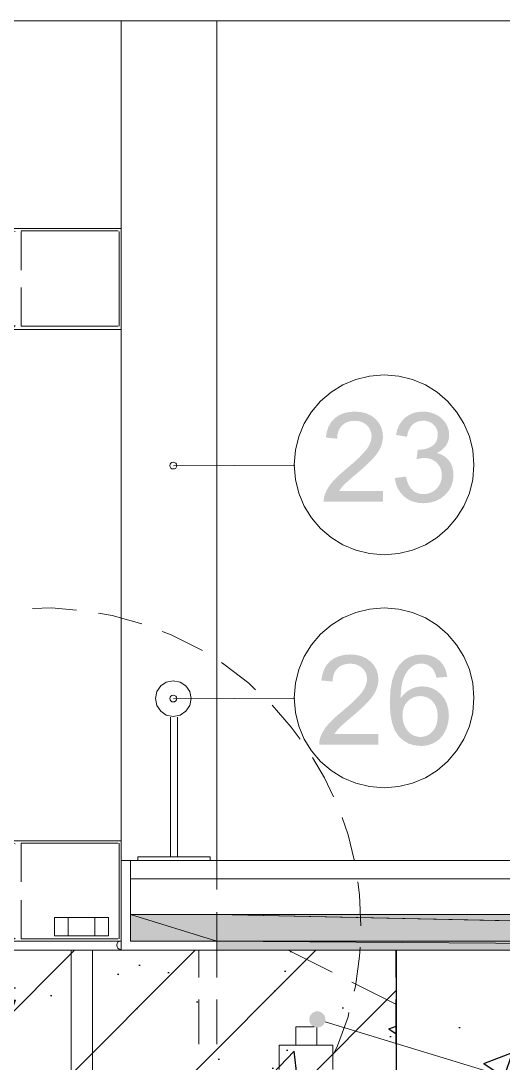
# Model space of a CAD drawing. Header units: millimetres. Extents: x 0 to 5940, y 0 to 8400.
# Drawn here: x 4804 to 5074, y 5580 to 6161 of the extents above; entities that cross this region are included whole.
import ezdxf

# ---------------------------------------------------------------- set-up
doc = ezdxf.new("R2010")
doc.units = ezdxf.units.MM
doc.header["$LTSCALE"] = 20
for name, color, linetype in [('1-CORTE-LINEAS', 7, 'Continuous'), ('1-CORTE-RAYADOS', 8, 'Continuous'), ('1-CORTE-RELLENOS', 9, 'Continuous')]:
    doc.layers.add(name, color=color, linetype=linetype)

msp = doc.modelspace()

# ---------------------------------------------------------------- hatches: boundary and pattern name
at = {"layer": '1-CORTE-RAYADOS'}
h = msp.add_hatch(dxfattribs=at)
h.set_pattern_fill('ANSI31', scale=15)
h.paths.add_polyline_path([(4613, 5565), (5014, 5565), (5014, 5642.5), (4613, 5642.5)])
h.paths.add_polyline_path([(4974.39, 5603.12), (4974.15, 5602.29), (4973.73, 5601.53), (4973.16, 5600.84), (4972.46, 5600.26), (4971.7, 5599.85), (4970.87, 5599.6), (4969.98, 5599.52), (4969.08, 5599.6), (4968.25, 5599.85), (4967.49, 5600.26), (4966.79, 5600.84), (4966.22, 5601.53), (4965.8, 5602.29), (4965.56, 5603.12), (4965.48, 5604.02), (4965.56, 5604.92), (4965.8, 5605.75), (4966.22, 5606.51), (4966.79, 5607.2), (4967.49, 5607.78), (4968.25, 5608.19), (4969.08, 5608.44), (4969.98, 5608.52), (4970.87, 5608.44), (4971.7, 5608.19), (4972.46, 5607.78), (4973.16, 5607.2), (4973.73, 5606.51), (4974.15, 5605.75), (4974.39, 5604.92), (4974.48, 5604.02)])
h = msp.add_hatch(dxfattribs=at)
h.set_pattern_fill('AR-CONC', scale=0.6)
h.paths.add_polyline_path([(4613, 5565), (5014, 5565), (5014, 5642.5), (4613, 5642.5)])
h.paths.add_polyline_path([(4974.39, 5603.12), (4974.15, 5602.29), (4973.73, 5601.53), (4973.16, 5600.84), (4972.46, 5600.26), (4971.7, 5599.85), (4970.87, 5599.6), (4969.98, 5599.52), (4969.08, 5599.6), (4968.25, 5599.85), (4967.49, 5600.26), (4966.79, 5600.84), (4966.22, 5601.53), (4965.8, 5602.29), (4965.56, 5603.12), (4965.48, 5604.02), (4965.56, 5604.92), (4965.8, 5605.75), (4966.22, 5606.51), (4966.79, 5607.2), (4967.49, 5607.78), (4968.25, 5608.19), (4969.08, 5608.44), (4969.98, 5608.52), (4970.87, 5608.44), (4971.7, 5608.19), (4972.46, 5607.78), (4973.16, 5607.2), (4973.73, 5606.51), (4974.15, 5605.75), (4974.39, 5604.92), (4974.48, 5604.02)])
h = msp.add_hatch(dxfattribs=at)
h.set_pattern_fill('AR-CONC', scale=0.9)
h.paths.add_polyline_path([(5014, 5642.5), (5613, 5642.5), (5613, 5565), (5014, 5565)])
at = {"layer": '1-CORTE-RELLENOS'}
h = msp.add_hatch(color=7, dxfattribs=at)
h.dxf.hatch_style = 1
h.paths.add_polyline_path([(5006.64, 5898.74), (5006.64, 5892.84), (4973.57, 5892.84), (4973.59, 5893.93), (4973.72, 5895), (4973.95, 5896.05), (4974.29, 5897.09), (4975.01, 5898.78), (4975.92, 5900.46), (4977.02, 5902.11), (4978.31, 5903.75), (4979.87, 5905.44), (4981.73, 5907.27), (4983.89, 5909.22), (4986.36, 5911.31), (4990.1, 5914.49), (4993.19, 5917.31), (4995.62, 5919.78), (4997.38, 5921.89), (4998.64, 5923.82), (4999.53, 5925.69), (5000.07, 5927.51), (5000.25, 5929.28), (5000.09, 5931.04), (4999.59, 5932.66), (4998.76, 5934.13), (4997.61, 5935.45), (4996.2, 5936.53), (4994.61, 5937.31), (4992.81, 5937.77), (4990.83, 5937.93), (4988.72, 5937.76), (4986.84, 5937.27), (4985.17, 5936.44), (4983.71, 5935.28), (4982.56, 5933.83), (4981.73, 5932.13), (4981.23, 5930.16), (4981.07, 5927.95), (4974.73, 5928.56), (4975.28, 5931.87), (4976.28, 5934.77), (4977.73, 5937.25), (4979.64, 5939.31), (4981.94, 5940.95), (4984.59, 5942.12), (4987.61, 5942.82), (4990.99, 5943.06), (4994.38, 5942.8), (4997.41, 5942.05), (5000.06, 5940.79), (5002.35, 5939.03), (5004.2, 5936.93), (5005.53, 5934.58), (5006.32, 5931.99), (5006.59, 5929.17), (5006.51, 5927.65), (5006.27, 5926.16), (5005.87, 5924.68), (5005.32, 5923.21), (5004.61, 5921.76), (5003.69, 5920.26), (5002.57, 5918.72), (5001.24, 5917.15), (4999.6, 5915.4), (4997.48, 5913.34), (4994.89, 5910.99), (4991.82, 5908.33), (4989.28, 5906.2), (4987.25, 5904.44), (4985.72, 5903.06), (4984.71, 5902.05), (4983.96, 5901.22), (4983.28, 5900.39), (4982.67, 5899.57), (4982.12, 5898.74)])
h = msp.add_hatch(color=7, dxfattribs=at)
h.dxf.hatch_style = 1
h.paths.add_polyline_path([(5013.24, 5906.01), (5019.42, 5906.84), (5020.03, 5904.43), (5020.83, 5902.38), (5021.82, 5900.68), (5023, 5899.35), (5024.33, 5898.33), (5025.81, 5897.61), (5027.42, 5897.17), (5029.17, 5897.03), (5031.26, 5897.22), (5033.18, 5897.77), (5034.93, 5898.7), (5036.5, 5900.01), (5037.81, 5901.6), (5038.74, 5903.38), (5039.29, 5905.32), (5039.48, 5907.45), (5039.31, 5909.47), (5038.79, 5911.31), (5037.93, 5912.97), (5036.72, 5914.45), (5035.25, 5915.65), (5033.58, 5916.51), (5031.72, 5917.03), (5029.67, 5917.2), (5028.76, 5917.16), (5027.74, 5917.02), (5026.61, 5916.8), (5025.37, 5916.49), (5026.03, 5921.89), (5026.32, 5921.86), (5026.58, 5921.85), (5026.81, 5921.84), (5027.02, 5921.83), (5028.93, 5921.96), (5030.74, 5922.34), (5032.46, 5922.98), (5034.08, 5923.87), (5035.45, 5925.03), (5036.44, 5926.46), (5037.02, 5928.17), (5037.22, 5930.16), (5037.08, 5931.79), (5036.64, 5933.27), (5035.92, 5934.6), (5034.91, 5935.78), (5033.69, 5936.74), (5032.31, 5937.43), (5030.77, 5937.85), (5029.06, 5937.99), (5027.34, 5937.84), (5025.76, 5937.42), (5024.34, 5936.71), (5023.05, 5935.73), (5021.97, 5934.45), (5021.11, 5932.91), (5020.46, 5931.09), (5020.02, 5929), (5013.85, 5930.1), (5014.6, 5933.01), (5015.71, 5935.57), (5017.17, 5937.78), (5018.98, 5939.64), (5021.1, 5941.13), (5023.46, 5942.2), (5026.06, 5942.84), (5028.9, 5943.06), (5030.89, 5942.95), (5032.81, 5942.61), (5034.64, 5942.06), (5036.39, 5941.29), (5038.03, 5940.33), (5039.45, 5939.2), (5040.67, 5937.93), (5041.69, 5936.5), (5042.5, 5934.95), (5043.09, 5933.37), (5043.44, 5931.73), (5043.56, 5930.05), (5043.45, 5928.46), (5043.12, 5926.94), (5042.57, 5925.51), (5041.8, 5924.15), (5040.81, 5922.89), (5039.63, 5921.76), (5038.25, 5920.77), (5036.67, 5919.91), (5038.75, 5919.27), (5040.58, 5918.35), (5042.16, 5917.14), (5043.5, 5915.66), (5044.59, 5913.96), (5045.36, 5912.05), (5045.83, 5909.93), (5045.98, 5907.61), (5045.69, 5904.45), (5044.79, 5901.54), (5043.29, 5898.89), (5041.19, 5896.48), (5038.65, 5894.5), (5035.79, 5893.09), (5032.62, 5892.24), (5029.12, 5891.96), (5025.97, 5892.2), (5023.1, 5892.93), (5020.51, 5894.16), (5018.2, 5895.87), (5016.26, 5897.97), (5014.78, 5900.36), (5013.78, 5903.04)])
h = msp.add_hatch(color=7, dxfattribs=at)
h.dxf.hatch_style = 1
h.paths.add_polyline_path([(5004.1, 5763.27), (5004.1, 5757.37), (4971.03, 5757.37), (4971.05, 5758.46), (4971.18, 5759.53), (4971.41, 5760.59), (4971.75, 5761.62), (4972.47, 5763.31), (4973.38, 5764.99), (4974.48, 5766.65), (4975.77, 5768.29), (4977.33, 5769.98), (4979.19, 5771.8), (4981.35, 5773.76), (4983.82, 5775.84), (4987.56, 5779.02), (4990.65, 5781.85), (4993.08, 5784.31), (4994.84, 5786.42), (4996.1, 5788.35), (4996.99, 5790.23), (4997.53, 5792.05), (4997.71, 5793.81), (4997.55, 5795.58), (4997.05, 5797.2), (4996.22, 5798.67), (4995.07, 5799.98), (4993.67, 5801.07), (4992.07, 5801.84), (4990.28, 5802.31), (4988.29, 5802.46), (4986.18, 5802.3), (4984.3, 5801.8), (4982.63, 5800.98), (4981.17, 5799.82), (4980.02, 5798.37), (4979.19, 5796.66), (4978.69, 5794.7), (4978.53, 5792.49), (4972.19, 5793.09), (4972.74, 5796.41), (4973.74, 5799.3), (4975.19, 5801.78), (4977.1, 5803.84), (4979.4, 5805.48), (4982.06, 5806.65), (4985.07, 5807.36), (4988.45, 5807.59), (4991.84, 5807.34), (4994.87, 5806.58), (4997.52, 5805.32), (4999.81, 5803.57), (5001.66, 5801.46), (5002.99, 5799.11), (5003.78, 5796.53), (5004.05, 5793.7), (5003.97, 5792.19), (5003.73, 5790.69), (5003.33, 5789.21), (5002.78, 5787.75), (5002.07, 5786.29), (5001.15, 5784.79), (5000.03, 5783.26), (4998.7, 5781.68), (4997.06, 5779.93), (4994.94, 5777.88), (4992.35, 5775.52), (4989.28, 5772.86), (4986.74, 5770.73), (4984.71, 5768.98), (4983.19, 5767.59), (4982.17, 5766.58), (4981.42, 5765.75), (4980.74, 5764.93), (4980.13, 5764.1), (4979.58, 5763.27)])
h = msp.add_hatch(color=7, dxfattribs=at)
h.dxf.hatch_style = 1
h.paths.add_polyline_path([(5041.95, 5797.89), (5041.02, 5800.34), (5039.7, 5802.47), (5037.99, 5804.28), (5035.98, 5805.73), (5033.7, 5806.76), (5031.15, 5807.38), (5028.34, 5807.59), (5024.6, 5807.23), (5021.25, 5806.16), (5018.31, 5804.36), (5015.77, 5801.86), (5013.43, 5798.06), (5011.76, 5793.27), (5010.76, 5787.5), (5010.43, 5780.75), (5010.73, 5774.73), (5011.63, 5769.62), (5013.13, 5765.44), (5015.22, 5762.17), (5017.82, 5759.71), (5020.78, 5757.95), (5024.11, 5756.9), (5027.79, 5756.55), (5029.96, 5756.68), (5032.02, 5757.07), (5033.96, 5757.73), (5035.78, 5758.64), (5037.47, 5759.83), (5038.96, 5761.26), (5040.26, 5762.92), (5041.35, 5764.82), (5042.24, 5766.89), (5042.88, 5769.04), (5043.26, 5771.27), (5043.39, 5773.58), (5043.12, 5776.99), (5042.31, 5780.08), (5040.97, 5782.84), (5039.09, 5785.27), (5036.83, 5787.24), (5034.34, 5788.65), (5031.62, 5789.5), (5028.67, 5789.79), (5026.93, 5789.68), (5025.22, 5789.37), (5023.56, 5788.86), (5021.95, 5788.13), (5020.41, 5787.22), (5018.98, 5786.09), (5017.68, 5784.74), (5016.49, 5783.17), (5016.64, 5786.7), (5016.99, 5789.79), (5017.52, 5792.46), (5018.25, 5794.69), (5019.16, 5796.6), (5020.22, 5798.27), (5021.44, 5799.69), (5022.83, 5800.87), (5023.97, 5801.59), (5025.21, 5802.11), (5026.54, 5802.42), (5027.96, 5802.52), (5029.71, 5802.35), (5031.32, 5801.86), (5032.79, 5801.03), (5034.13, 5799.87), (5034.83, 5798.94), (5035.45, 5797.76), (5035.99, 5796.33), (5036.44, 5794.64), (5042.51, 5795.13)])
h.paths.add_polyline_path([(5017.66, 5775.88), (5018.2, 5777.96), (5019.09, 5779.8), (5020.35, 5781.41), (5021.88, 5782.71), (5023.57, 5783.64), (5025.41, 5784.2), (5027.41, 5784.38), (5029.4, 5784.2), (5031.23, 5783.64), (5032.88, 5782.71), (5034.35, 5781.41), (5035.58, 5779.78), (5036.46, 5777.88), (5036.99, 5775.7), (5037.16, 5773.25), (5036.99, 5770.69), (5036.46, 5768.41), (5035.58, 5766.42), (5034.35, 5764.71), (5032.88, 5763.33), (5031.27, 5762.35), (5029.54, 5761.76), (5027.68, 5761.56), (5026.34, 5761.66), (5025.05, 5761.94), (5023.78, 5762.4), (5022.55, 5763.05), (5021.43, 5763.9), (5020.43, 5764.92), (5019.55, 5766.11), (5018.81, 5767.46), (5018.23, 5768.94), (5017.81, 5770.45), (5017.57, 5772), (5017.48, 5773.58)])
h = msp.add_hatch(color=7, dxfattribs=at)
h.dxf.hatch_style = 1
h.paths.add_polyline_path([(4913.9, 5647.73), (4913.9, 5662.55), (4865.64, 5662.55), (4865.64, 5647.73)])
h = msp.add_hatch(color=7, dxfattribs=at)
h.dxf.hatch_style = 1
h.paths.add_polyline_path([(4913.9, 5647.73), (5614.09, 5647.73), (5614.09, 5662.55), (4913.9, 5662.55)])
h = msp.add_hatch(color=7, dxfattribs=at)
h.dxf.hatch_style = 1
h.paths.add_polyline_path([(4913.9, 5647.73), (4913.9, 5642.65), (5614.09, 5642.65), (5614.09, 5647.73)])
h = msp.add_hatch(color=7, dxfattribs=at)
h.dxf.hatch_style = 1
h.paths.add_polyline_path([(4974.48, 5604.02), (4974.39, 5603.12), (4974.15, 5602.29), (4973.73, 5601.53), (4973.16, 5600.84), (4972.46, 5600.26), (4971.7, 5599.85), (4970.87, 5599.6), (4969.98, 5599.52), (4969.08, 5599.6), (4968.25, 5599.85), (4967.49, 5600.26), (4966.79, 5600.84), (4966.22, 5601.53), (4965.8, 5602.29), (4965.56, 5603.12), (4965.48, 5604.02), (4965.56, 5604.92), (4965.8, 5605.75), (4966.22, 5606.51), (4966.79, 5607.2), (4967.49, 5607.78), (4968.25, 5608.19), (4969.08, 5608.44), (4969.98, 5608.52), (4970.87, 5608.44), (4971.7, 5608.19), (4972.46, 5607.78), (4973.16, 5607.2), (4973.73, 5606.51), (4974.15, 5605.75), (4974.39, 5604.92)])

# ---------------------------------------------------------------- linework, layer by layer
at = {"layer": '1-CORTE-LINEAS', "color": 7, "lineweight": 13}
for p, q in [((4619.98, 6161.02), (5102.58, 6161.02)), ((4804.69, 6043.97), (4858.88, 6043.97)), ((4804.69, 6021.96), (4804.69, 6043.54)), ((4859.29, 6043.54), (4859.29, 5990.63)), ((4860.57, 5703.61), (4860.57, 5713.77)), ((4859.29, 5649), (4859.29, 5702.34)), ((5360.23, 5485.17), (4974.27, 5602.71))]:
    msp.add_line(p, q, dxfattribs=at)
at = {"layer": '1-CORTE-LINEAS', "color": 7, "lineweight": 9}
for p, q in [((4860.57, 6161.02), (4860.57, 6045.24)), ((4913.9, 5692.6), (4913.9, 6161.02)), ((4860.57, 5988.93), (4860.57, 5642.65)), ((4913.9, 5676.52), (4913.9, 5692.6)), ((4913.9, 5647.73), (4913.9, 5663.81)), ((4913.9, 5642.65), (4903.74, 5642.65)), ((4903.74, 5642.65), (4903.74, 5627.41)), ((4913.9, 5627.41), (4913.9, 5642.65)), ((4978.25, 5630.38), (4953.7, 5642.65)), ((5013.81, 5627.41), (5013.81, 5642.65)), ((5013.81, 5612.59), (4989.25, 5624.87)), ((4903.74, 5615.14), (4903.74, 5590.16)), ((4913.9, 5590.16), (4913.9, 5615.14)), ((5013.81, 5590.16), (5013.81, 5615.14))]:
    msp.add_line(p, q, dxfattribs=at)
at = {"layer": '1-CORTE-LINEAS', "color": 7, "lineweight": 15}
for p, q in [((4957.5, 5913.15), (4889.77, 5912.74)), ((4957.5, 5783.19), (4889.77, 5782.78)), ((4888.08, 5694.72), (4888.08, 5772.61)), ((4891.89, 5694.72), (4891.89, 5772.61)), ((4860.57, 5692.6), (5614.09, 5692.6)), ((4865.64, 5682.44), (5614.09, 5682.44)), ((4830.93, 5660.85), (4830.93, 5650.69)), ((4845.74, 5660.85), (4845.74, 5650.69)), ((4865.64, 5662.55), (5614.09, 5662.55)), ((4853.36, 5650.69), (4823.31, 5650.69)), ((4860.57, 5647.73), (4860.57, 5642.65)), ((4913.9, 5647.73), (4913.9, 5642.65)), ((4613.77, 5642.65), (5614.09, 5642.65)), ((4832.62, 5642.65), (4832.62, 5495.76)), ((4844.48, 5642.65), (4844.48, 5495.76)), ((4957.93, 5599.9), (4957.93, 5589.73)), ((4957.93, 5599.9), (4968.15, 5599.9)), ((4969.78, 5599.54), (4969.78, 5589.73))]:
    msp.add_line(p, q, dxfattribs=at)
at = {"layer": '1-CORTE-LINEAS', "color": 7, "lineweight": 5}
for p, q in [((4865.64, 5662.55), (4913.9, 5647.73)), ((4913.9, 5662.55), (5614.09, 5647.73)), ((4913.9, 5647.73), (4913.9, 5662.55))]:
    msp.add_line(p, q, dxfattribs=at)
at = {"layer": '1-CORTE-LINEAS', "color": 7, "lineweight": 25}
msp.add_line((5013.97, 5642.52), (5013.97, 5562.02), dxfattribs=at)
at = {"layer": '1-CORTE-LINEAS', "color": 7, "lineweight": 13}
for points in [[(4801.3, 5991.05), (4800.45, 5990.21), (4800.45, 5988.93), (4860.57, 5988.93), (4860.57, 6045.24), (4800.45, 6045.24), (4800.45, 6043.97), (4801.3, 6043.54)], [(4804.69, 6012.22), (4804.69, 5990.63), (4858.88, 5990.63)], [(4801.3, 5649.43), (4800.45, 5648.57), (4800.45, 5647.73), (4860.57, 5647.73), (4860.57, 5703.61), (4800.45, 5703.61), (4800.45, 5702.34), (4801.3, 5701.92)], [(4804.69, 5680.75), (4804.69, 5702.34), (4858.88, 5702.34)], [(4804.69, 5670.59), (4804.69, 5649), (4858.88, 5649)]]:
    msp.add_lwpolyline(points, dxfattribs=at)
at = {"layer": '1-CORTE-LINEAS', "color": 7, "lineweight": 9}
for points in [[(5057.41, 5913.37), (5056.75, 5921.51), (5054.85, 5929.23), (5051.81, 5936.42), (5047.73, 5943), (5042.72, 5948.84), (5036.88, 5953.86), (5030.3, 5957.94), (5023.11, 5960.98), (5015.39, 5962.88), (5007.25, 5963.54), (4999.11, 5962.88), (4991.4, 5960.98), (4984.2, 5957.94), (4977.63, 5953.86), (4971.78, 5948.84), (4966.77, 5943), (4962.69, 5936.42), (4959.65, 5929.23), (4957.74, 5921.51), (4957.09, 5913.37), (4957.74, 5905.24), (4959.65, 5897.52), (4962.69, 5890.32), (4966.77, 5883.75), (4971.78, 5877.9), (4977.63, 5872.89), (4984.2, 5868.81), (4991.4, 5865.77), (4999.11, 5863.87), (5007.25, 5863.21), (5015.39, 5863.87), (5023.11, 5865.77), (5030.3, 5868.81), (5036.88, 5872.89), (5042.72, 5877.9), (5047.73, 5883.75), (5051.81, 5890.32), (5054.85, 5897.52), (5056.75, 5905.24), (5057.41, 5913.37)], [(5057.41, 5783.41), (5056.75, 5791.55), (5054.85, 5799.27), (5051.81, 5806.46), (5047.73, 5813.03), (5042.72, 5818.88), (5036.88, 5823.89), (5030.3, 5827.97), (5023.11, 5831.02), (5015.39, 5832.92), (5007.25, 5833.57), (4999.11, 5832.92), (4991.4, 5831.02), (4984.2, 5827.97), (4977.63, 5823.89), (4971.78, 5818.88), (4966.77, 5813.03), (4962.69, 5806.46), (4959.65, 5799.27), (4957.74, 5791.55), (4957.09, 5783.41), (4957.74, 5775.27), (4959.65, 5767.55), (4962.69, 5760.35), (4966.77, 5753.78), (4971.78, 5747.93), (4977.63, 5742.92), (4984.2, 5738.84), (4991.4, 5735.8), (4999.11, 5733.9), (5007.25, 5733.24), (5015.39, 5733.9), (5023.11, 5735.8), (5030.3, 5738.84), (5036.88, 5742.92), (5042.72, 5747.93), (5047.73, 5753.78), (5051.81, 5760.35), (5054.85, 5767.55), (5056.75, 5775.27), (5057.41, 5783.41)]]:
    msp.add_lwpolyline(points, dxfattribs=at)
at = {"layer": '1-CORTE-LINEAS', "color": 7, "lineweight": 15}
for points in [[(4891.47, 5912.95), (4891.32, 5913.69), (4890.91, 5914.29), (4890.3, 5914.7), (4889.56, 5914.85), (4888.83, 5914.7), (4888.22, 5914.29), (4887.81, 5913.69), (4887.66, 5912.95), (4887.81, 5912.21), (4888.22, 5911.6), (4888.83, 5911.2), (4889.56, 5911.05), (4890.3, 5911.2), (4890.91, 5911.6), (4891.32, 5912.21), (4891.47, 5912.95)], [(4835.59, 5832.31), (4821.61, 5833.57), (4811.03, 5833.15)], [(4871.99, 5824.68), (4855.49, 5829.34), (4847.87, 5830.61)], [(4905.87, 5809.87), (4903.32, 5811.14), (4888.08, 5818.76), (4883.42, 5820.45)], [(4935.49, 5787.85), (4931.69, 5791.67), (4917.72, 5802.25), (4916.45, 5803.09)], [(4899.51, 5782.99), (4898.73, 5786.86), (4896.6, 5790.02), (4893.44, 5792.15), (4889.56, 5792.93), (4885.69, 5792.15), (4882.53, 5790.02), (4880.4, 5786.86), (4879.62, 5782.99), (4880.4, 5779.11), (4882.53, 5775.95), (4885.69, 5773.82), (4889.56, 5773.04), (4893.44, 5773.82), (4896.6, 5775.95), (4898.73, 5779.11), (4899.51, 5782.99)], [(4891.47, 5782.99), (4891.32, 5783.72), (4890.91, 5784.33), (4890.3, 5784.74), (4889.56, 5784.89), (4888.83, 5784.74), (4888.22, 5784.33), (4887.81, 5783.72), (4887.66, 5782.99), (4887.81, 5782.25), (4888.22, 5781.64), (4888.83, 5781.23), (4889.56, 5781.08), (4890.3, 5781.23), (4890.91, 5781.64), (4891.32, 5782.25), (4891.47, 5782.99)], [(4960.48, 5760.34), (4955.39, 5767.11), (4944.81, 5779.39)], [(4979.09, 5728.17), (4974.02, 5738.75), (4967.24, 5750.17)], [(4990.53, 5693.03), (4987.14, 5707), (4983.75, 5716.73)], [(4913.9, 5647.73), (4865.64, 5647.73), (4865.64, 5692.6)], [(4869.87, 5692.6), (4869.87, 5694.72), (4910.1, 5694.72), (4910.1, 5692.6)], [(4994.34, 5656.19), (4993.5, 5673.56), (4992.64, 5680.75)], [(4823.31, 5650.69), (4823.31, 5660.85), (4853.36, 5660.85), (4853.36, 5650.69)], [(4860.35, 5647.73), (4859.45, 5647.55), (4858.71, 5647.05), (4858.2, 5646.31), (4858.02, 5645.4), (4858.2, 5644.5), (4858.71, 5643.76), (4859.45, 5643.26), (4860.35, 5643.07)], [(4990.53, 5619.8), (4991.37, 5622.33), (4993.5, 5639.27), (4993.91, 5644.34)], [(4979.09, 5584.66), (4981.22, 5589.32), (4987.14, 5605.4), (4987.57, 5607.93)], [(4978.67, 5576.18), (4978.67, 5589.73), (4948.61, 5589.73), (4948.61, 5576.18)]]:
    msp.add_lwpolyline(points, dxfattribs=at)
at = {"layer": '1-CORTE-LINEAS', "color": 7, "lineweight": 5}
for points in [[(4913.9, 5662.55), (4865.64, 5662.55), (4913.9, 5647.73)], [(4913.9, 5647.73), (4865.64, 5647.73), (4865.64, 5662.55)], [(5614.09, 5662.55), (4913.9, 5662.55), (5614.09, 5647.73)], [(5614.09, 5647.73), (4913.9, 5647.73), (5614.09, 5642.65), (5614.09, 5647.73)], [(4913.9, 5647.73), (5614.09, 5642.65), (4913.9, 5642.65), (4913.9, 5647.73)]]:
    msp.add_lwpolyline(points, dxfattribs=at)

doc.saveas('drawing.dxf')
